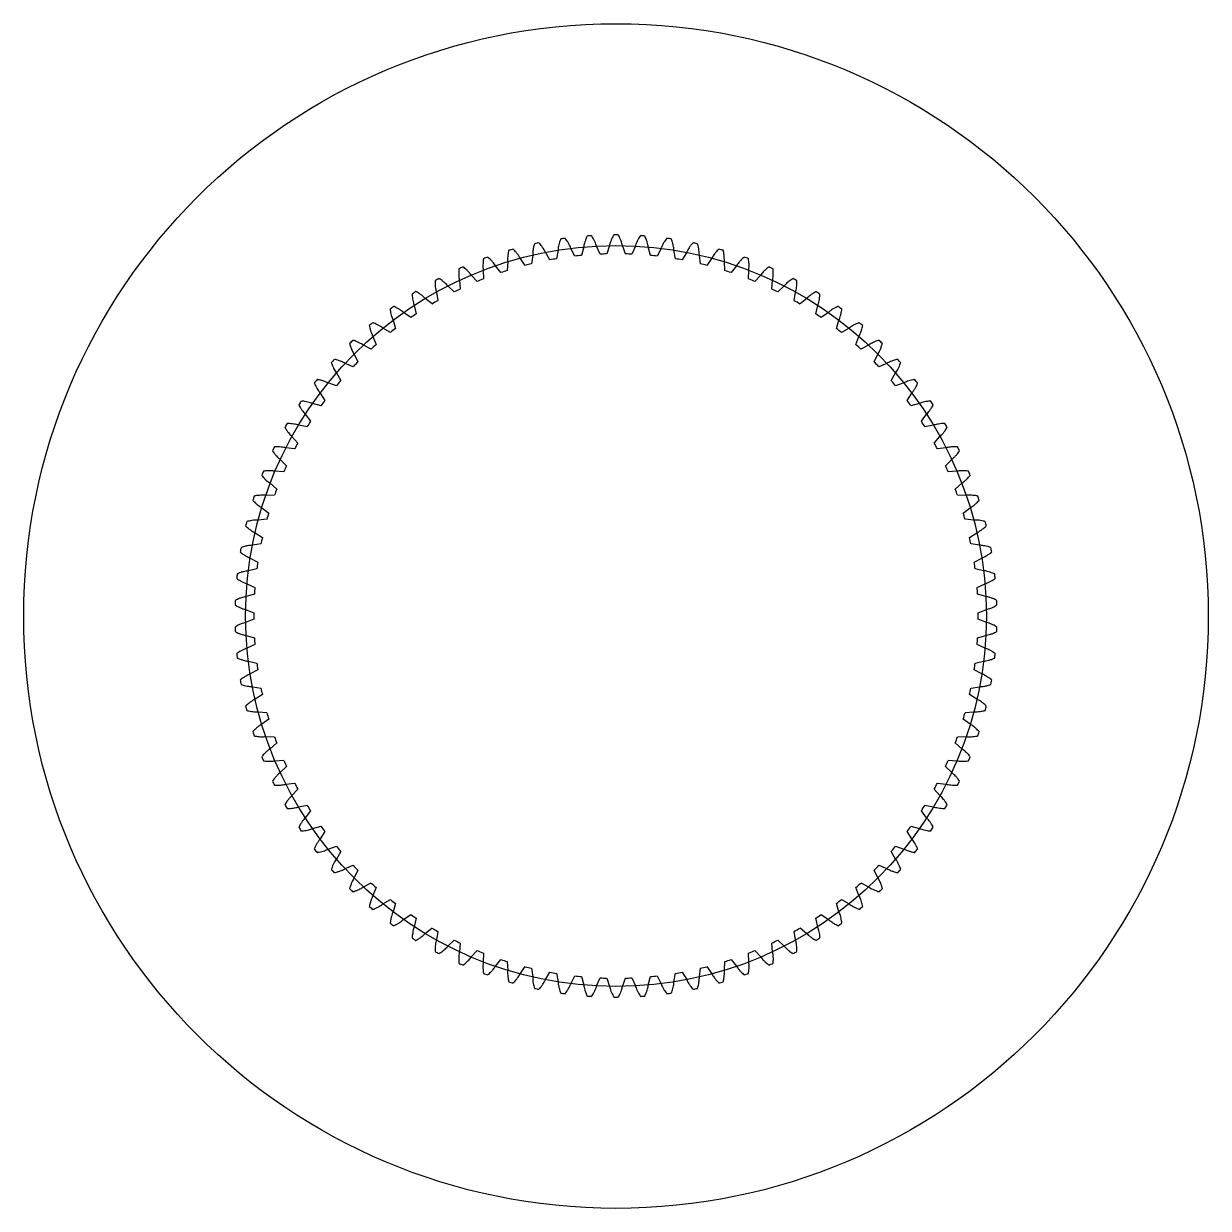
# Model space of a CAD drawing. Header units: inches. Extents: x 0.9 to 97.5, y -1.2 to 16.7.
# Drawn here: x 70.75 to 82.74, y 2.92 to 14.91 of the extents above; entities that cross this region are included whole.
import ezdxf

# ---------------------------------------------------------------- set-up
doc = ezdxf.new("R2010")
doc.units = ezdxf.units.IN
doc.header["$MEASUREMENT"] = 0

msp = doc.modelspace()

# ---------------------------------------------------------------- linework, layer by layer
at = {"color": 7, "linetype": 'Continuous'}
for p, q in [((76.071, 12.516), (76.026, 12.593)), ((76.155, 12.615), (76.138, 12.528)), ((76.325, 12.554), (76.284, 12.633)), ((76.414, 12.647), (76.391, 12.561)), ((76.58, 12.575), (76.545, 12.656)), ((76.676, 12.661), (76.647, 12.577)), ((76.836, 12.577), (76.807, 12.661)), ((76.937, 12.656), (76.903, 12.575)), ((77.091, 12.561), (77.068, 12.647)), ((77.198, 12.633), (77.158, 12.554)), ((77.345, 12.528), (77.328, 12.615)), ((77.457, 12.593), (77.411, 12.516)), ((75.645, 12.498), (75.64, 12.409)), ((75.822, 12.461), (75.771, 12.534)), ((75.898, 12.565), (75.887, 12.477)), ((77.596, 12.477), (77.585, 12.565)), ((77.712, 12.534), (77.661, 12.461)), ((77.842, 12.409), (77.838, 12.498)), ((75.337, 12.298), (75.276, 12.363)), ((75.397, 12.412), (75.399, 12.324)), ((75.576, 12.388), (75.52, 12.457)), ((77.962, 12.457), (77.906, 12.388)), ((78.084, 12.324), (78.085, 12.412)), ((78.206, 12.363), (78.146, 12.298)), ((75.104, 12.192), (75.039, 12.253)), ((75.156, 12.31), (75.164, 12.222)), ((78.318, 12.222), (78.326, 12.31)), ((78.444, 12.253), (78.379, 12.192)), ((74.879, 12.07), (74.81, 12.126)), ((74.923, 12.191), (74.937, 12.104)), ((78.545, 12.104), (78.559, 12.191)), ((78.673, 12.126), (78.604, 12.07)), ((74.699, 12.056), (74.719, 11.97)), ((78.764, 11.97), (78.784, 12.056)), ((74.484, 11.906), (74.51, 11.821)), ((74.663, 11.932), (74.59, 11.983)), ((78.892, 11.983), (78.819, 11.932)), ((78.972, 11.821), (78.998, 11.906)), ((74.457, 11.78), (74.381, 11.826)), ((79.101, 11.826), (79.025, 11.78)), ((74.263, 11.614), (74.184, 11.654)), ((74.281, 11.742), (74.313, 11.659)), ((79.17, 11.659), (79.201, 11.742)), ((79.299, 11.654), (79.22, 11.614)), ((74.09, 11.563), (74.127, 11.483)), ((79.355, 11.483), (79.393, 11.563)), ((74.08, 11.434), (73.999, 11.469)), ((79.484, 11.469), (79.402, 11.434)), ((73.911, 11.372), (73.954, 11.294)), ((79.528, 11.294), (79.571, 11.372)), ((73.746, 11.168), (73.795, 11.094)), ((73.911, 11.242), (73.827, 11.271)), ((79.656, 11.271), (79.572, 11.242)), ((79.688, 11.094), (79.736, 11.168)), ((73.755, 11.039), (73.669, 11.062)), ((79.813, 11.062), (79.727, 11.039)), ((73.596, 10.954), (73.65, 10.883)), ((79.833, 10.883), (79.886, 10.954)), ((73.614, 10.826), (73.527, 10.843)), ((79.956, 10.843), (79.868, 10.826)), ((73.461, 10.729), (73.52, 10.662)), ((79.963, 10.662), (80.021, 10.729)), ((73.488, 10.603), (73.4, 10.614)), ((80.083, 10.614), (79.994, 10.603)), ((73.343, 10.496), (73.405, 10.433)), ((80.077, 10.433), (80.14, 10.496)), ((73.378, 10.372), (73.289, 10.377)), ((80.193, 10.377), (80.104, 10.372)), ((73.24, 10.255), (73.307, 10.197)), ((80.175, 10.197), (80.242, 10.255)), ((73.284, 10.134), (73.196, 10.132)), ((80.287, 10.132), (80.198, 10.134)), ((73.155, 10.008), (73.226, 9.954)), ((80.256, 9.954), (80.327, 10.008)), ((73.207, 9.89), (73.119, 9.882)), ((80.363, 9.882), (80.275, 9.89)), ((73.087, 9.755), (73.162, 9.707)), ((80.321, 9.707), (80.395, 9.755)), ((73.148, 9.641), (73.06, 9.627)), ((80.422, 9.627), (80.335, 9.641)), ((73.037, 9.498), (73.115, 9.455)), ((80.367, 9.455), (80.445, 9.498)), ((73.106, 9.388), (73.019, 9.368)), ((80.463, 9.368), (80.377, 9.388)), ((73.005, 9.238), (73.086, 9.201)), ((80.396, 9.201), (80.477, 9.238)), ((73.081, 9.134), (72.996, 9.108)), ((80.486, 9.108), (80.401, 9.134)), ((72.992, 8.977), (73.075, 8.945)), ((73.075, 8.878), (72.992, 8.846)), ((80.408, 8.945), (80.491, 8.977)), ((80.491, 8.846), (80.408, 8.878)), ((72.996, 8.715), (73.081, 8.689)), ((80.401, 8.689), (80.486, 8.715)), ((73.086, 8.622), (73.005, 8.585)), ((80.477, 8.585), (80.396, 8.622)), ((73.019, 8.454), (73.106, 8.434)), ((80.377, 8.434), (80.463, 8.454)), ((73.115, 8.368), (73.037, 8.325)), ((80.445, 8.325), (80.367, 8.368)), ((73.06, 8.196), (73.148, 8.182)), ((80.335, 8.182), (80.422, 8.196)), ((73.162, 8.116), (73.087, 8.068)), ((80.395, 8.068), (80.321, 8.116)), ((73.119, 7.941), (73.207, 7.933)), ((80.275, 7.933), (80.363, 7.941)), ((73.226, 7.868), (73.155, 7.815)), ((80.327, 7.815), (80.256, 7.868)), ((73.196, 7.691), (73.284, 7.689)), ((80.198, 7.689), (80.287, 7.691)), ((73.307, 7.626), (73.24, 7.568)), ((80.242, 7.568), (80.175, 7.626)), ((73.289, 7.446), (73.378, 7.451)), ((80.104, 7.451), (80.193, 7.446)), ((73.405, 7.389), (73.343, 7.327)), ((80.14, 7.327), (80.077, 7.389)), ((73.4, 7.209), (73.488, 7.22)), ((79.994, 7.22), (80.083, 7.209)), ((73.52, 7.16), (73.461, 7.093)), ((80.021, 7.093), (79.963, 7.16)), ((73.527, 6.98), (73.614, 6.997)), ((79.868, 6.997), (79.956, 6.98)), ((73.65, 6.94), (73.596, 6.869)), ((79.886, 6.869), (79.833, 6.94)), ((73.669, 6.76), (73.755, 6.783)), ((73.795, 6.729), (73.746, 6.655)), ((79.736, 6.655), (79.688, 6.729)), ((79.727, 6.783), (79.813, 6.76)), ((73.827, 6.551), (73.911, 6.58)), ((73.954, 6.529), (73.911, 6.451)), ((79.571, 6.451), (79.528, 6.529)), ((79.572, 6.58), (79.656, 6.551)), ((73.999, 6.354), (74.08, 6.389)), ((79.402, 6.389), (79.484, 6.354)), ((74.127, 6.34), (74.09, 6.26)), ((79.393, 6.26), (79.355, 6.34)), ((74.184, 6.169), (74.263, 6.209)), ((74.313, 6.164), (74.281, 6.081)), ((79.201, 6.081), (79.17, 6.164)), ((79.22, 6.209), (79.299, 6.169)), ((74.381, 5.997), (74.457, 6.043)), ((74.51, 6.001), (74.484, 5.917)), ((78.998, 5.917), (78.972, 6.001)), ((79.025, 6.043), (79.101, 5.997)), ((74.59, 5.84), (74.663, 5.891)), ((78.819, 5.891), (78.892, 5.84)), ((74.719, 5.853), (74.699, 5.766)), ((78.784, 5.766), (78.764, 5.853)), ((74.81, 5.697), (74.879, 5.753)), ((74.937, 5.719), (74.923, 5.632)), ((78.559, 5.632), (78.545, 5.719)), ((78.604, 5.753), (78.673, 5.697)), ((75.039, 5.57), (75.104, 5.631)), ((75.164, 5.601), (75.156, 5.513)), ((75.276, 5.46), (75.337, 5.524)), ((78.146, 5.524), (78.206, 5.46)), ((78.326, 5.513), (78.318, 5.601)), ((78.379, 5.631), (78.444, 5.57)), ((75.399, 5.499), (75.397, 5.41)), ((75.52, 5.366), (75.576, 5.435)), ((75.64, 5.414), (75.645, 5.325)), ((77.838, 5.325), (77.842, 5.414)), ((77.906, 5.435), (77.962, 5.366)), ((78.085, 5.41), (78.084, 5.499)), ((75.771, 5.289), (75.822, 5.362)), ((75.887, 5.346), (75.898, 5.258)), ((76.026, 5.23), (76.071, 5.306)), ((76.138, 5.295), (76.155, 5.208)), ((77.328, 5.208), (77.345, 5.295)), ((77.411, 5.306), (77.457, 5.23)), ((77.585, 5.258), (77.596, 5.346)), ((77.661, 5.362), (77.712, 5.289)), ((76.284, 5.189), (76.325, 5.268)), ((76.391, 5.261), (76.414, 5.176)), ((76.545, 5.167), (76.58, 5.248)), ((76.647, 5.246), (76.676, 5.162)), ((76.807, 5.162), (76.836, 5.246)), ((76.903, 5.248), (76.937, 5.167)), ((77.068, 5.176), (77.091, 5.261)), ((77.158, 5.268), (77.198, 5.189))]:
    msp.add_line(p, q, dxfattribs=at)
msp.add_circle((76.741, 8.911), 5.996, dxfattribs=at)
msp.add_circle((76.741, 8.911), 3.75)
for radius, start, end in [(3.858, 97.6602, 98.3398), (3.858, 93.6602, 94.3398), (3.858, 89.6602, 90.3398), (3.858, 85.6602, 86.3398), (3.858, 81.6602, 82.3398), (3.858, 105.6602, 106.3398), (3.858, 101.6602, 102.3398), (3.858, 77.6602, 78.3398), (3.858, 73.6602, 74.3398), (3.858, 109.6602, 110.3398), (3.667, 103.4746, 104.5254), (3.667, 99.4746, 100.5254), (3.667, 95.4746, 96.5254), (3.667, 91.4746, 92.5254), (3.667, 87.4746, 88.5254), (3.667, 83.4746, 84.5254), (3.667, 79.4746, 80.5254), (3.667, 75.4746, 76.5254), (3.858, 69.6602, 70.3398), (3.858, 113.6602, 114.3398), (3.667, 107.4746, 108.5254), (3.667, 71.4746, 72.5254), (3.858, 65.6602, 66.3398), (3.858, 117.6602, 118.3398), (3.667, 111.4746, 112.5254), (3.667, 67.4746, 68.5254), (3.858, 61.6602, 62.3398), (3.858, 121.6602, 122.3398), (3.667, 115.4746, 116.5254), (3.667, 63.4746, 64.5254), (3.858, 57.6602, 58.3398), (3.858, 125.6602, 126.3398), (3.667, 119.4746, 120.5254), (3.667, 59.4746, 60.5254), (3.858, 53.6602, 54.3398), (3.858, 129.6602, 130.3398), (3.667, 123.4746, 124.5254), (3.667, 55.4746, 56.5254), (3.858, 49.6602, 50.3398), (3.667, 127.4746, 128.5254), (3.667, 51.4746, 52.5254), (3.858, 133.6602, 134.3398), (3.667, 131.4746, 132.5254), (3.667, 47.4746, 48.5254), (3.858, 45.6602, 46.3398), (3.858, 137.6602, 138.3398), (3.667, 135.4746, 136.5254), (3.667, 43.4746, 44.5254), (3.858, 41.6602, 42.3398), (3.858, 141.6602, 142.3398), (3.667, 139.4746, 140.5254), (3.667, 39.4746, 40.5254), (3.858, 37.6602, 38.3398), (3.858, 145.6602, 146.3398), (3.667, 143.4746, 144.5254), (3.667, 35.4746, 36.5254), (3.858, 33.6602, 34.3398), (3.858, 149.6602, 150.3398), (3.667, 147.4746, 148.5254), (3.667, 31.4746, 32.5254), (3.858, 29.6602, 30.3398), (3.858, 153.6602, 154.3398), (3.667, 151.4746, 152.5254), (3.667, 27.4746, 28.5254), (3.858, 25.6602, 26.3398), (3.667, 155.4746, 156.5254), (3.667, 23.4746, 24.5254), (3.858, 157.6602, 158.3398), (3.858, 21.6602, 22.3398), (3.667, 159.4746, 160.5254), (3.667, 19.4746, 20.5254), (3.858, 161.6602, 162.3398), (3.858, 17.6602, 18.3398), (3.667, 163.4746, 164.5254), (3.667, 15.4746, 16.5254), (3.858, 165.6602, 166.3398), (3.858, 13.6602, 14.3398), (3.858, 169.6602, 170.3398), (3.667, 167.4746, 168.5254), (3.667, 11.4746, 12.5254), (3.858, 9.6602, 10.3398), (3.667, 171.4746, 172.5254), (3.667, 7.4746, 8.5254), (3.858, 173.6602, 174.3398), (3.858, 5.6602, 6.3398), (3.667, 175.4746, 176.5254), (3.667, 3.4746, 4.5254), (3.858, 177.6602, 178.3398), (3.858, 1.6602, 2.3398), (3.667, 179.4746, 180.5254), (3.667, 359.4746, 0.5254), (3.858, 181.6602, 182.3398), (3.858, 357.6602, 358.3398), (3.667, 183.4746, 184.5254), (3.667, 355.4746, 356.5254), (3.858, 185.6602, 186.3398), (3.858, 353.6602, 354.3398), (3.667, 187.4746, 188.5254), (3.667, 351.4746, 352.5254), (3.858, 189.6602, 190.3398), (3.667, 191.4746, 192.5254), (3.667, 347.4746, 348.5254), (3.858, 349.6602, 350.3398), (3.858, 193.6602, 194.3398), (3.667, 195.4746, 196.5254), (3.667, 343.4746, 344.5254), (3.858, 345.6602, 346.3398), (3.858, 197.6602, 198.3398), (3.667, 199.4746, 200.5254), (3.667, 339.4746, 340.5254), (3.858, 341.6602, 342.3398), (3.858, 201.6602, 202.3398), (3.667, 203.4746, 204.5254), (3.667, 335.4746, 336.5254), (3.858, 337.6602, 338.3398), (3.858, 205.6602, 206.3398), (3.667, 207.4746, 208.5254), (3.667, 331.4746, 332.5254), (3.858, 333.6602, 334.3398), (3.858, 209.6602, 210.3398), (3.667, 211.4746, 212.5254), (3.667, 327.4746, 328.5254), (3.858, 329.6602, 330.3398), (3.858, 213.6602, 214.3398), (3.667, 215.4746, 216.5254), (3.667, 323.4746, 324.5254), (3.858, 325.6602, 326.3398), (3.858, 217.6602, 218.3398), (3.667, 219.4746, 220.5254), (3.667, 319.4746, 320.5254), (3.858, 321.6602, 322.3398), (3.667, 223.4746, 224.5254), (3.667, 315.4746, 316.5254), (3.858, 221.6602, 222.3398), (3.858, 317.6602, 318.3398), (3.858, 225.6602, 226.3398), (3.667, 227.4746, 228.5254), (3.667, 311.4746, 312.5254), (3.858, 313.6602, 314.3398), (3.667, 231.4746, 232.5254), (3.667, 307.4746, 308.5254), (3.858, 229.6602, 230.3398), (3.667, 235.4746, 236.5254), (3.667, 303.4746, 304.5254), (3.858, 309.6602, 310.3398), (3.858, 233.6602, 234.3398), (3.858, 305.6602, 306.3398), (3.858, 237.6602, 238.3398), (3.667, 239.4746, 240.5254), (3.667, 299.4746, 300.5254), (3.858, 301.6602, 302.3398), (3.667, 243.4746, 244.5254), (3.667, 247.4746, 248.5254), (3.667, 291.4746, 292.5254), (3.667, 295.4746, 296.5254), (3.858, 241.6602, 242.3398), (3.667, 251.4746, 252.5254), (3.667, 287.4746, 288.5254), (3.858, 297.6602, 298.3398), (3.858, 245.6602, 246.3398), (3.858, 249.6602, 250.3398), (3.667, 255.4746, 256.5254), (3.667, 259.4746, 260.5254), (3.667, 279.4746, 280.5254), (3.667, 283.4746, 284.5254), (3.858, 289.6602, 290.3398), (3.858, 293.6602, 294.3398), (3.858, 253.6602, 254.3398), (3.667, 263.4746, 264.5254), (3.667, 267.4746, 268.5254), (3.667, 271.4746, 272.5254), (3.667, 275.4746, 276.5254), (3.858, 285.6602, 286.3398), (3.858, 257.6602, 258.3398), (3.858, 261.6602, 262.3398), (3.858, 265.6602, 266.3398), (3.858, 269.6602, 270.3398), (3.858, 273.6602, 274.3398), (3.858, 277.6602, 278.3398), (3.858, 281.6602, 282.3398)]:
    msp.add_arc((76.741, 8.911), radius, start, end, dxfattribs=at)
for points, start_tangent, end_tangent in [([(76.182, 12.729), (76.178, 12.718), (76.17, 12.697), (76.162, 12.668), (76.157, 12.644), (76.155, 12.623), (76.155, 12.615)], (-0.010032, -0.024965), (-0.001495, -0.035371)), ([(76.284, 12.633), (76.276, 12.654), (76.264, 12.678), (76.248, 12.705), (76.234, 12.725), (76.227, 12.735)], (-0.011586, 0.032224), (-0.01642, 0.021678)), ([(76.449, 12.758), (76.444, 12.748), (76.436, 12.727), (76.426, 12.699), (76.419, 12.675), (76.415, 12.655), (76.414, 12.647)], (-0.011749, -0.024205), (-0.003959, -0.03518)), ([(76.545, 12.656), (76.538, 12.677), (76.528, 12.702), (76.514, 12.73), (76.501, 12.751), (76.495, 12.762)], (-0.00931, 0.032954), (-0.014868, 0.022771)), ([(76.718, 12.769), (76.713, 12.759), (76.702, 12.739), (76.691, 12.712), (76.683, 12.688), (76.677, 12.669), (76.676, 12.661)], (-0.013409, -0.023326), (-0.006403, -0.034818)), ([(76.807, 12.661), (76.801, 12.682), (76.793, 12.707), (76.781, 12.737), (76.77, 12.759), (76.764, 12.769)], (-0.006989, 0.033523), (-0.013243, 0.023752)), ([(76.988, 12.762), (76.981, 12.752), (76.97, 12.733), (76.956, 12.706), (76.946, 12.683), (76.94, 12.664), (76.937, 12.656)], (-0.015003, -0.022334), (-0.008816, -0.034287)), ([(77.068, 12.647), (77.064, 12.668), (77.058, 12.695), (77.047, 12.725), (77.038, 12.747), (77.033, 12.758)], (-0.004633, 0.033929), (-0.011554, 0.024618)), ([(77.255, 12.735), (77.249, 12.726), (77.236, 12.707), (77.22, 12.682), (77.209, 12.66), (77.201, 12.641), (77.198, 12.633)], (-0.016524, -0.021233), (-0.011187, -0.033588)), ([(77.328, 12.615), (77.326, 12.637), (77.321, 12.663), (77.313, 12.694), (77.305, 12.717), (77.301, 12.729)], (-0.002255, 0.03417), (-0.009808, 0.025364)), ([(75.656, 12.614), (75.653, 12.603), (75.649, 12.58), (75.645, 12.551), (75.644, 12.526), (75.644, 12.505), (75.645, 12.498)], (-0.00646, -0.026118), (0.003442, -0.035234)), ([(75.771, 12.534), (75.76, 12.552), (75.745, 12.575), (75.725, 12.599), (75.708, 12.618), (75.7, 12.626)], (-0.015958, 0.030298), (-0.019277, 0.019182)), ([(75.917, 12.68), (75.913, 12.669), (75.907, 12.647), (75.902, 12.619), (75.899, 12.594), (75.898, 12.573), (75.898, 12.565)], (-0.008266, -0.025604), (0.000976, -0.035389)), ([(76.026, 12.593), (76.016, 12.612), (76.003, 12.635), (75.985, 12.661), (75.969, 12.681), (75.962, 12.69)], (-0.013806, 0.031338), (-0.017892, 0.02048)), ([(77.521, 12.69), (77.514, 12.681), (77.499, 12.664), (77.482, 12.64), (77.469, 12.618), (77.46, 12.6), (77.457, 12.593)], (-0.017965, -0.020029), (-0.013502, -0.032726)), ([(77.585, 12.565), (77.584, 12.587), (77.581, 12.614), (77.575, 12.645), (77.569, 12.669), (77.566, 12.68)], (0.000134, 0.034244), (-0.008015, 0.025987)), ([(77.783, 12.626), (77.775, 12.618), (77.759, 12.602), (77.74, 12.579), (77.726, 12.558), (77.715, 12.541), (77.712, 12.534)], (-0.019319, -0.018727), (-0.015752, -0.031705)), ([(77.838, 12.498), (77.838, 12.519), (77.837, 12.546), (77.834, 12.578), (77.829, 12.602), (77.827, 12.614)], (0.002522, 0.034151), (-0.006183, 0.026483)), ([(75.4, 12.529), (75.398, 12.518), (75.396, 12.495), (75.394, 12.466), (75.394, 12.441), (75.396, 12.42), (75.397, 12.412)], (-0.004622, -0.026505), (0.005892, -0.034908)), ([(75.52, 12.457), (75.508, 12.475), (75.492, 12.496), (75.47, 12.52), (75.452, 12.536), (75.443, 12.545)], (-0.018033, 0.029111), (-0.020568, 0.017791)), ([(78.039, 12.545), (78.031, 12.537), (78.014, 12.522), (77.994, 12.5), (77.978, 12.481), (77.966, 12.464), (77.962, 12.457)], (-0.020578, -0.017333), (-0.017925, -0.030529)), ([(78.085, 12.412), (78.087, 12.434), (78.088, 12.461), (78.087, 12.492), (78.084, 12.517), (78.082, 12.529)], (0.004898, 0.033892), (-0.00432, 0.026849)), ([(75.151, 12.426), (75.15, 12.415), (75.149, 12.392), (75.149, 12.363), (75.151, 12.338), (75.155, 12.318), (75.156, 12.31)], (-0.002762, -0.026763), (0.008312, -0.034412)), ([(75.276, 12.363), (75.263, 12.38), (75.245, 12.4), (75.221, 12.422), (75.203, 12.438), (75.193, 12.445)], (-0.020019, 0.027782), (-0.021759, 0.016313)), ([(78.289, 12.445), (78.28, 12.438), (78.263, 12.424), (78.241, 12.404), (78.224, 12.386), (78.211, 12.37), (78.206, 12.363)], (-0.021737, -0.015856), (-0.020011, -0.029204)), ([(78.326, 12.31), (78.33, 12.331), (78.332, 12.358), (78.333, 12.39), (78.332, 12.414), (78.331, 12.426)], (0.007251, 0.033467), (-0.002437, 0.027085)), ([(74.91, 12.307), (74.91, 12.296), (74.91, 12.273), (74.912, 12.243), (74.916, 12.219), (74.921, 12.199), (74.923, 12.191)], (-0.000888, -0.026891), (0.010693, -0.033749)), ([(75.039, 12.253), (75.024, 12.269), (75.005, 12.287), (74.98, 12.307), (74.96, 12.322), (74.95, 12.329)], (-0.021909, 0.026318), (-0.022844, 0.014755)), ([(78.532, 12.329), (78.523, 12.322), (78.504, 12.309), (78.481, 12.291), (78.463, 12.274), (78.449, 12.259), (78.444, 12.253)], (-0.02279, -0.014301), (-0.022, -0.027737)), ([(78.559, 12.191), (78.565, 12.212), (78.569, 12.239), (78.572, 12.27), (78.573, 12.295), (78.573, 12.307)], (0.009568, 0.03288), (-0.000542, 0.027189)), ([(74.677, 12.171), (74.678, 12.16), (74.68, 12.137), (74.684, 12.108), (74.69, 12.083), (74.696, 12.064), (74.699, 12.056)], (0.00099, -0.026887), (0.013021, -0.032921)), ([(74.81, 12.126), (74.794, 12.141), (74.774, 12.158), (74.748, 12.176), (74.727, 12.189), (74.716, 12.195)], (-0.023691, 0.024726), (-0.023817, 0.013125)), ([(78.766, 12.195), (78.756, 12.19), (78.737, 12.178), (78.712, 12.161), (78.693, 12.146), (78.678, 12.132), (78.673, 12.126)], (-0.023732, -0.012676), (-0.023881, -0.026134)), ([(78.784, 12.056), (78.79, 12.077), (78.797, 12.103), (78.802, 12.134), (78.804, 12.159), (78.805, 12.171)], (0.011838, 0.032133), (0.001356, 0.027161)), ([(74.455, 12.019), (74.456, 12.008), (74.46, 11.985), (74.466, 11.957), (74.474, 11.933), (74.481, 11.914), (74.484, 11.906)], (0.002863, -0.026753), (0.015285, -0.031932)), ([(74.59, 11.983), (74.574, 11.997), (74.552, 12.013), (74.525, 12.029), (74.503, 12.041), (74.492, 12.046)], (-0.025358, 0.023013), (-0.024675, 0.011432)), ([(78.99, 12.046), (78.98, 12.041), (78.96, 12.031), (78.934, 12.016), (78.914, 12.002), (78.898, 11.989), (78.892, 11.983)], (-0.024559, -0.01099), (-0.025646, -0.024405)), ([(78.998, 11.906), (79.006, 11.926), (79.014, 11.952), (79.022, 11.983), (79.026, 12.007), (79.027, 12.019)], (0.014051, 0.031229), (0.003248, 0.027)), ([(74.381, 11.826), (74.364, 11.838), (74.341, 11.853), (74.313, 11.867), (74.29, 11.877), (74.279, 11.881)], (-0.026902, 0.021188), (-0.025412, 0.009683)), ([(79.204, 11.881), (79.193, 11.877), (79.172, 11.869), (79.146, 11.855), (79.124, 11.842), (79.107, 11.831), (79.101, 11.826)], (-0.025265, -0.00925), (-0.027286, -0.022557)), ([(74.244, 11.852), (74.246, 11.841), (74.251, 11.819), (74.26, 11.79), (74.268, 11.767), (74.277, 11.749), (74.281, 11.742)], (0.004722, -0.026488), (0.017476, -0.030788)), ([(79.201, 11.742), (79.211, 11.761), (79.221, 11.786), (79.23, 11.816), (79.236, 11.84), (79.239, 11.852)], (0.016195, 0.030172), (0.005123, 0.026708)), ([(74.045, 11.671), (74.048, 11.66), (74.054, 11.638), (74.065, 11.61), (74.075, 11.588), (74.085, 11.57), (74.09, 11.563)], (0.006558, -0.026094), (0.019581, -0.029494)), ([(74.184, 11.654), (74.165, 11.665), (74.142, 11.678), (74.112, 11.691), (74.089, 11.699), (74.078, 11.702)], (-0.028314, 0.01926), (-0.026026, 0.007887)), ([(79.405, 11.702), (79.394, 11.699), (79.372, 11.692), (79.345, 11.68), (79.323, 11.669), (79.305, 11.659), (79.299, 11.654)], (-0.025849, -0.007465), (-0.028793, -0.020598)), ([(79.393, 11.563), (79.404, 11.582), (79.415, 11.606), (79.427, 11.636), (79.434, 11.659), (79.438, 11.671)], (0.01826, 0.028969), (0.006974, 0.026285)), ([(73.859, 11.476), (73.863, 11.465), (73.871, 11.444), (73.883, 11.417), (73.895, 11.395), (73.906, 11.378), (73.911, 11.372)], (0.008363, -0.025573), (0.021591, -0.028056)), ([(73.999, 11.469), (73.98, 11.479), (73.955, 11.49), (73.925, 11.5), (73.901, 11.507), (73.89, 11.51)], (-0.029589, 0.017238), (-0.026513, 0.006052)), ([(79.593, 11.51), (79.582, 11.507), (79.56, 11.501), (79.532, 11.492), (79.509, 11.482), (79.491, 11.473), (79.484, 11.469)], (-0.026307, -0.005644), (-0.03016, -0.01854)), ([(79.571, 11.372), (79.584, 11.39), (79.597, 11.413), (79.61, 11.442), (79.619, 11.464), (79.624, 11.476)], (0.020236, 0.027625), (0.00879, 0.025735)), ([(73.827, 11.271), (73.807, 11.28), (73.782, 11.289), (73.751, 11.298), (73.727, 11.303), (73.715, 11.305)], (-0.030719, 0.015132), (-0.02687, 0.004188)), ([(79.767, 11.305), (79.756, 11.303), (79.734, 11.299), (79.705, 11.291), (79.681, 11.283), (79.663, 11.275), (79.656, 11.271)], (-0.026636, -0.003795), (-0.031379, -0.016391)), ([(73.687, 11.269), (73.691, 11.258), (73.701, 11.237), (73.715, 11.212), (73.729, 11.191), (73.741, 11.174), (73.746, 11.168)], (0.010126, -0.024927), (0.023495, -0.026482)), ([(79.736, 11.168), (79.749, 11.185), (79.764, 11.208), (79.78, 11.235), (79.791, 11.257), (79.795, 11.269)], (0.022114, 0.026146), (0.010564, 0.025059)), ([(73.53, 11.05), (73.535, 11.04), (73.546, 11.02), (73.562, 10.995), (73.577, 10.975), (73.591, 10.959), (73.596, 10.954)], (0.01184, -0.02416), (0.025285, -0.024779)), ([(73.669, 11.062), (73.649, 11.07), (73.623, 11.077), (73.592, 11.083), (73.568, 11.087), (73.556, 11.088)], (-0.0317, 0.012952), (-0.027097, 0.002303)), ([(79.927, 11.088), (79.916, 11.087), (79.893, 11.084), (79.864, 11.079), (79.84, 11.072), (79.82, 11.065), (79.813, 11.062)], (-0.026836, -0.001928), (-0.032446, -0.014162)), ([(79.886, 10.954), (79.901, 10.97), (79.917, 10.991), (79.935, 11.018), (79.947, 11.039), (79.952, 11.05)], (0.023884, 0.02454), (0.012286, 0.024261)), ([(73.389, 10.821), (73.395, 10.811), (73.407, 10.792), (73.425, 10.768), (73.441, 10.749), (73.455, 10.735), (73.461, 10.729)], (0.013497, -0.023275), (0.026952, -0.022954)), ([(73.527, 10.843), (73.506, 10.849), (73.48, 10.854), (73.448, 10.858), (73.424, 10.86), (73.412, 10.86)], (-0.032526, 0.010709), (-0.027192, 0.000407)), ([(80.071, 10.86), (80.06, 10.86), (80.037, 10.859), (80.007, 10.855), (79.983, 10.851), (79.963, 10.845), (79.956, 10.843)], (-0.026905, -0.000051), (-0.033355, -0.011864)), ([(80.021, 10.729), (80.037, 10.745), (80.055, 10.765), (80.074, 10.79), (80.087, 10.81), (80.094, 10.821)], (0.025538, 0.022814), (0.013949, 0.023345)), ([(73.264, 10.582), (73.27, 10.573), (73.284, 10.555), (73.303, 10.532), (73.321, 10.514), (73.336, 10.501), (73.343, 10.496)], (0.015087, -0.022277), (0.028488, -0.021018)), ([(73.4, 10.614), (73.379, 10.618), (73.352, 10.622), (73.32, 10.624), (73.296, 10.624), (73.284, 10.623)], (-0.033194, 0.008414), (-0.027154, -0.00149)), ([(80.199, 10.623), (80.187, 10.624), (80.165, 10.624), (80.135, 10.623), (80.11, 10.62), (80.09, 10.616), (80.083, 10.614)], (-0.026843, 0.001826), (-0.034101, -0.009508)), ([(80.14, 10.496), (80.156, 10.51), (80.176, 10.529), (80.197, 10.553), (80.212, 10.572), (80.219, 10.582)], (0.027067, 0.020977), (0.015543, 0.022315)), ([(73.156, 10.335), (73.163, 10.327), (73.178, 10.309), (73.198, 10.288), (73.217, 10.272), (73.234, 10.26), (73.24, 10.255)], (0.016605, -0.02117), (0.029884, -0.01898)), ([(73.289, 10.377), (73.268, 10.38), (73.241, 10.381), (73.209, 10.381), (73.185, 10.379), (73.173, 10.378)], (-0.0337, 0.006078), (-0.026984, -0.003381)), ([(80.31, 10.378), (80.298, 10.379), (80.276, 10.381), (80.246, 10.382), (80.221, 10.381), (80.201, 10.378), (80.193, 10.377)], (-0.026651, 0.003694), (-0.034682, -0.007106)), ([(80.242, 10.255), (80.26, 10.268), (80.28, 10.285), (80.303, 10.308), (80.319, 10.326), (80.327, 10.335)], (0.028464, 0.019038), (0.017062, 0.021176)), ([(73.065, 10.082), (73.073, 10.074), (73.089, 10.057), (73.111, 10.038), (73.131, 10.023), (73.148, 10.012), (73.155, 10.008)], (0.018041, -0.01996), (0.031136, -0.016849)), ([(73.196, 10.132), (73.174, 10.134), (73.147, 10.134), (73.115, 10.131), (73.091, 10.128), (73.079, 10.125)], (-0.034042, 0.003713), (-0.026682, -0.005255)), ([(80.403, 10.125), (80.392, 10.128), (80.37, 10.131), (80.34, 10.134), (80.315, 10.134), (80.295, 10.133), (80.287, 10.132)], (-0.026328, 0.005544), (-0.035093, -0.00467)), ([(80.327, 10.008), (80.346, 10.019), (80.367, 10.035), (80.392, 10.056), (80.409, 10.073), (80.417, 10.082)], (0.029723, 0.017006), (0.018498, 0.019935)), ([(73.119, 9.882), (73.097, 9.882), (73.071, 9.88), (73.039, 9.875), (73.015, 9.87), (73.003, 9.867)], (-0.034218, 0.001329), (-0.026251, -0.007103)), ([(80.479, 9.867), (80.468, 9.87), (80.446, 9.875), (80.417, 9.88), (80.392, 9.882), (80.371, 9.882), (80.363, 9.882)], (-0.025877, 0.007367), (-0.035333, -0.00221)), ([(72.992, 9.823), (73.001, 9.815), (73.018, 9.8), (73.041, 9.782), (73.062, 9.768), (73.08, 9.758), (73.087, 9.755)], (0.019389, -0.018653), (0.032235, -0.014636)), ([(80.395, 9.755), (80.414, 9.765), (80.437, 9.78), (80.462, 9.798), (80.481, 9.814), (80.49, 9.823)], (0.030837, 0.014891), (0.019843, 0.018596)), ([(73.06, 9.627), (73.038, 9.625), (73.012, 9.622), (72.981, 9.615), (72.957, 9.608), (72.946, 9.604)], (-0.034227, -0.001061), (-0.025691, -0.008917)), ([(80.537, 9.604), (80.526, 9.608), (80.504, 9.614), (80.475, 9.621), (80.451, 9.625), (80.43, 9.627), (80.422, 9.627)], (-0.0253, 0.009154), (-0.035401, 0.00026)), ([(72.938, 9.559), (72.947, 9.552), (72.965, 9.538), (72.99, 9.522), (73.011, 9.51), (73.03, 9.501), (73.037, 9.498)], (0.020643, -0.017255), (0.033177, -0.012352)), ([(80.445, 9.498), (80.465, 9.507), (80.489, 9.52), (80.515, 9.537), (80.535, 9.551), (80.545, 9.559)], (0.0318, 0.012704), (0.021092, 0.017166)), ([(73.019, 9.368), (72.998, 9.365), (72.971, 9.36), (72.941, 9.351), (72.918, 9.342), (72.907, 9.337)], (-0.03407, -0.003446), (-0.025007, -0.010688)), ([(80.576, 9.337), (80.565, 9.342), (80.544, 9.35), (80.516, 9.359), (80.491, 9.365), (80.471, 9.368), (80.463, 9.368)], (-0.0246, 0.010897), (-0.035297, 0.002728)), ([(72.902, 9.292), (72.911, 9.285), (72.93, 9.273), (72.956, 9.258), (72.979, 9.248), (72.998, 9.241), (73.005, 9.238)], (0.021797, -0.015773), (0.033958, -0.010007)), ([(80.477, 9.238), (80.497, 9.246), (80.522, 9.257), (80.55, 9.272), (80.57, 9.285), (80.58, 9.292)], (0.032609, 0.010454), (0.022238, 0.015653)), ([(72.885, 9.023), (72.895, 9.017), (72.914, 9.006), (72.941, 8.994), (72.964, 8.985), (72.984, 8.979), (72.992, 8.977)], (0.022844, -0.014214), (0.034574, -0.007614)), ([(72.996, 9.108), (72.975, 9.103), (72.949, 9.096), (72.92, 9.084), (72.897, 9.074), (72.886, 9.069)], (-0.033747, -0.005814), (-0.0242, -0.012406)), ([(80.596, 9.069), (80.586, 9.074), (80.565, 9.084), (80.538, 9.095), (80.514, 9.102), (80.494, 9.106), (80.486, 9.108)], (-0.02378, 0.012586), (-0.035021, 0.005184)), ([(80.491, 8.977), (80.512, 8.983), (80.537, 8.992), (80.566, 9.005), (80.587, 9.017), (80.598, 9.023)], (0.033259, 0.008154), (0.023276, 0.014064)), ([(72.992, 8.846), (72.971, 8.84), (72.946, 8.831), (72.917, 8.817), (72.895, 8.806), (72.885, 8.8)], (-0.033259, -0.008154), (-0.023276, -0.014064)), ([(80.598, 8.8), (80.588, 8.806), (80.568, 8.817), (80.541, 8.829), (80.518, 8.838), (80.498, 8.844), (80.491, 8.846)], (-0.022844, 0.014214), (-0.034574, 0.007614)), ([(72.886, 8.754), (72.897, 8.749), (72.917, 8.739), (72.945, 8.728), (72.969, 8.721), (72.989, 8.716), (72.996, 8.715)], (0.02378, -0.012586), (0.035021, -0.005184)), ([(80.486, 8.715), (80.507, 8.72), (80.533, 8.727), (80.563, 8.738), (80.585, 8.748), (80.596, 8.754)], (0.033747, 0.005814), (0.0242, 0.012406)), ([(73.005, 8.585), (72.985, 8.577), (72.961, 8.566), (72.933, 8.551), (72.912, 8.538), (72.902, 8.531)], (-0.032609, -0.010454), (-0.022238, -0.015653)), ([(80.58, 8.531), (80.571, 8.537), (80.552, 8.55), (80.526, 8.564), (80.504, 8.575), (80.485, 8.582), (80.477, 8.585)], (-0.021797, 0.015773), (-0.033958, 0.010007)), ([(72.907, 8.485), (72.917, 8.481), (72.938, 8.473), (72.967, 8.464), (72.991, 8.458), (73.011, 8.455), (73.019, 8.454)], (0.0246, -0.010897), (0.035297, -0.002728)), ([(80.463, 8.454), (80.485, 8.457), (80.511, 8.463), (80.541, 8.472), (80.564, 8.481), (80.576, 8.485)], (0.03407, 0.003446), (0.025007, 0.010688)), ([(73.037, 8.325), (73.018, 8.316), (72.994, 8.303), (72.967, 8.286), (72.947, 8.272), (72.938, 8.264)], (-0.0318, -0.012704), (-0.021092, -0.017166)), ([(80.545, 8.264), (80.536, 8.271), (80.518, 8.285), (80.493, 8.301), (80.471, 8.313), (80.452, 8.322), (80.445, 8.325)], (-0.020643, 0.017255), (-0.033177, 0.012352)), ([(72.946, 8.219), (72.957, 8.215), (72.978, 8.209), (73.007, 8.202), (73.032, 8.198), (73.052, 8.196), (73.06, 8.196)], (0.0253, -0.009154), (0.035401, -0.00026)), ([(80.422, 8.196), (80.444, 8.197), (80.471, 8.201), (80.502, 8.208), (80.525, 8.215), (80.537, 8.219)], (0.034227, 0.001061), (0.025691, 0.008917)), ([(73.087, 8.068), (73.068, 8.058), (73.045, 8.043), (73.02, 8.024), (73.001, 8.009), (72.992, 8)], (-0.030837, -0.014891), (-0.019843, -0.018596)), ([(80.49, 8), (80.482, 8.008), (80.465, 8.023), (80.441, 8.041), (80.42, 8.055), (80.402, 8.064), (80.395, 8.068)], (-0.019389, 0.018653), (-0.032235, 0.014636)), ([(73.003, 7.956), (73.014, 7.953), (73.037, 7.948), (73.066, 7.943), (73.091, 7.941), (73.111, 7.94), (73.119, 7.941)], (0.025877, -0.007367), (0.035333, 0.00221)), ([(80.363, 7.941), (80.385, 7.941), (80.412, 7.943), (80.443, 7.948), (80.467, 7.953), (80.479, 7.956)], (0.034218, -0.001329), (0.026251, 0.007103)), ([(73.155, 7.815), (73.137, 7.804), (73.115, 7.788), (73.091, 7.767), (73.073, 7.75), (73.065, 7.741)], (-0.029723, -0.017006), (-0.018498, -0.019935)), ([(80.417, 7.741), (80.41, 7.749), (80.394, 7.765), (80.371, 7.785), (80.352, 7.8), (80.334, 7.811), (80.327, 7.815)], (-0.018041, 0.01996), (-0.031136, 0.016849)), ([(73.079, 7.697), (73.09, 7.695), (73.113, 7.692), (73.142, 7.689), (73.167, 7.688), (73.188, 7.69), (73.196, 7.691)], (0.026328, -0.005544), (0.035093, 0.00467)), ([(80.287, 7.691), (80.309, 7.689), (80.335, 7.689), (80.367, 7.692), (80.391, 7.695), (80.403, 7.697)], (0.034042, -0.003713), (0.026682, 0.005255)), ([(73.24, 7.568), (73.223, 7.555), (73.202, 7.537), (73.18, 7.515), (73.163, 7.497), (73.156, 7.487)], (-0.028464, -0.019038), (-0.017062, -0.021176)), ([(80.327, 7.487), (80.32, 7.496), (80.305, 7.513), (80.284, 7.534), (80.265, 7.551), (80.249, 7.563), (80.242, 7.568)], (-0.016605, 0.02117), (-0.029884, 0.01898)), ([(73.173, 7.445), (73.184, 7.444), (73.207, 7.442), (73.236, 7.441), (73.261, 7.442), (73.282, 7.445), (73.289, 7.446)], (0.026651, -0.003694), (0.034682, 0.007106)), ([(80.193, 7.446), (80.215, 7.443), (80.241, 7.441), (80.273, 7.442), (80.298, 7.444), (80.31, 7.445)], (0.0337, -0.006078), (0.026984, 0.003381)), ([(73.343, 7.327), (73.326, 7.313), (73.307, 7.294), (73.286, 7.27), (73.271, 7.251), (73.264, 7.241)], (-0.027067, -0.020977), (-0.015543, -0.022315)), ([(80.219, 7.241), (80.212, 7.25), (80.199, 7.268), (80.179, 7.291), (80.162, 7.308), (80.146, 7.322), (80.14, 7.327)], (-0.015087, 0.022277), (-0.028488, 0.021018)), ([(73.284, 7.2), (73.295, 7.199), (73.318, 7.199), (73.347, 7.2), (73.372, 7.203), (73.392, 7.207), (73.4, 7.209)], (0.026843, -0.001826), (0.034101, 0.009508)), ([(80.083, 7.209), (80.104, 7.204), (80.13, 7.201), (80.162, 7.199), (80.187, 7.199), (80.199, 7.2)], (0.033194, -0.008414), (0.027154, 0.00149)), ([(73.461, 7.093), (73.446, 7.078), (73.428, 7.058), (73.409, 7.033), (73.395, 7.013), (73.389, 7.002)], (-0.025538, -0.022814), (-0.013949, -0.023345)), ([(80.094, 7.002), (80.088, 7.012), (80.076, 7.031), (80.058, 7.055), (80.042, 7.074), (80.027, 7.088), (80.021, 7.093)], (-0.013497, 0.023275), (-0.026952, 0.022954)), ([(73.412, 6.963), (73.423, 6.963), (73.446, 6.964), (73.475, 6.967), (73.5, 6.972), (73.519, 6.977), (73.527, 6.98)], (0.026905, 0.000051), (0.033355, 0.011864)), ([(79.956, 6.98), (79.976, 6.974), (80.003, 6.969), (80.034, 6.965), (80.059, 6.963), (80.071, 6.963)], (0.032526, -0.010709), (0.027192, -0.000407)), ([(73.596, 6.869), (73.582, 6.853), (73.565, 6.832), (73.548, 6.805), (73.536, 6.784), (73.53, 6.773)], (-0.023884, -0.02454), (-0.012286, -0.024261)), ([(79.952, 6.773), (79.947, 6.783), (79.936, 6.803), (79.92, 6.828), (79.905, 6.848), (79.892, 6.863), (79.886, 6.869)], (-0.01184, 0.02416), (-0.025285, 0.024779)), ([(73.556, 6.735), (73.567, 6.736), (73.59, 6.739), (73.619, 6.744), (73.643, 6.751), (73.662, 6.757), (73.669, 6.76)], (0.026836, 0.001928), (0.032446, 0.014162)), ([(79.813, 6.76), (79.833, 6.753), (79.859, 6.746), (79.89, 6.74), (79.915, 6.736), (79.927, 6.735)], (0.0317, -0.012952), (0.027097, -0.002303)), ([(73.746, 6.655), (73.733, 6.638), (73.718, 6.615), (73.703, 6.587), (73.692, 6.565), (73.687, 6.554)], (-0.022114, -0.026146), (-0.010564, -0.025059)), ([(79.795, 6.554), (79.791, 6.565), (79.781, 6.585), (79.767, 6.611), (79.754, 6.632), (79.741, 6.649), (79.736, 6.655)], (-0.010126, 0.024927), (-0.023495, 0.026482)), ([(73.715, 6.518), (73.726, 6.52), (73.749, 6.524), (73.777, 6.532), (73.801, 6.54), (73.82, 6.548), (73.827, 6.551)], (0.026636, 0.003795), (0.031379, 0.016391)), ([(79.656, 6.551), (79.675, 6.543), (79.701, 6.534), (79.731, 6.525), (79.755, 6.52), (79.767, 6.518)], (0.030719, -0.015132), (0.02687, -0.004188)), ([(73.911, 6.451), (73.899, 6.433), (73.886, 6.41), (73.872, 6.381), (73.863, 6.358), (73.859, 6.347)], (-0.020236, -0.027625), (-0.00879, -0.025735)), ([(79.624, 6.347), (79.62, 6.358), (79.612, 6.379), (79.599, 6.406), (79.587, 6.428), (79.576, 6.445), (79.571, 6.451)], (-0.008363, 0.025573), (-0.021591, 0.028056)), ([(73.89, 6.313), (73.901, 6.315), (73.923, 6.321), (73.951, 6.331), (73.974, 6.34), (73.992, 6.35), (73.999, 6.354)], (0.026307, 0.005644), (0.03016, 0.01854)), ([(74.09, 6.26), (74.079, 6.241), (74.067, 6.217), (74.056, 6.187), (74.048, 6.164), (74.045, 6.152)], (-0.01826, -0.028969), (-0.006974, -0.026285)), ([(79.438, 6.152), (79.435, 6.163), (79.428, 6.185), (79.418, 6.213), (79.407, 6.235), (79.397, 6.253), (79.393, 6.26)], (-0.006558, 0.026094), (-0.019581, 0.029494)), ([(79.484, 6.354), (79.503, 6.344), (79.528, 6.333), (79.558, 6.322), (79.581, 6.316), (79.593, 6.313)], (0.029589, -0.017238), (0.026513, -0.006052)), ([(74.078, 6.12), (74.089, 6.124), (74.11, 6.131), (74.137, 6.142), (74.16, 6.154), (74.177, 6.164), (74.184, 6.169)], (0.025849, 0.007465), (0.028793, 0.020598)), ([(79.299, 6.169), (79.317, 6.157), (79.341, 6.145), (79.37, 6.132), (79.393, 6.124), (79.405, 6.12)], (0.028314, -0.01926), (0.026026, -0.007887)), ([(74.281, 6.081), (74.272, 6.062), (74.262, 6.037), (74.252, 6.006), (74.246, 5.983), (74.244, 5.971)], (-0.016195, -0.030172), (-0.005123, -0.026708)), ([(74.279, 5.941), (74.29, 5.945), (74.31, 5.954), (74.337, 5.967), (74.358, 5.98), (74.375, 5.992), (74.381, 5.997)], (0.025265, 0.00925), (0.027286, 0.022557)), ([(79.101, 5.997), (79.119, 5.984), (79.142, 5.97), (79.17, 5.956), (79.192, 5.946), (79.204, 5.941)], (0.026902, -0.021188), (0.025412, -0.009683)), ([(79.239, 5.971), (79.236, 5.982), (79.231, 6.004), (79.223, 6.032), (79.214, 6.056), (79.205, 6.074), (79.201, 6.081)], (-0.004722, 0.026488), (-0.017476, 0.030788)), ([(74.484, 5.917), (74.476, 5.896), (74.468, 5.871), (74.461, 5.84), (74.457, 5.816), (74.455, 5.804)], (-0.014051, -0.031229), (-0.003248, -0.027)), ([(79.027, 5.804), (79.026, 5.815), (79.022, 5.837), (79.016, 5.866), (79.009, 5.89), (79.001, 5.909), (78.998, 5.917)], (-0.002863, 0.026753), (-0.015285, 0.031932)), ([(74.492, 5.777), (74.502, 5.782), (74.523, 5.792), (74.548, 5.807), (74.569, 5.821), (74.584, 5.834), (74.59, 5.84)], (0.024559, 0.01099), (0.025646, 0.024405)), ([(74.699, 5.766), (74.692, 5.746), (74.686, 5.72), (74.681, 5.688), (74.678, 5.664), (74.677, 5.652)], (-0.011838, -0.032133), (-0.001356, -0.027161)), ([(78.805, 5.652), (78.804, 5.663), (78.803, 5.686), (78.798, 5.715), (78.792, 5.739), (78.786, 5.759), (78.784, 5.766)], (-0.00099, 0.026887), (-0.013021, 0.032921)), ([(78.892, 5.84), (78.909, 5.826), (78.931, 5.81), (78.958, 5.793), (78.979, 5.782), (78.99, 5.777)], (0.025358, -0.023013), (0.024675, -0.011432)), ([(74.716, 5.628), (74.726, 5.633), (74.746, 5.645), (74.77, 5.662), (74.789, 5.677), (74.804, 5.691), (74.81, 5.697)], (0.023732, 0.012676), (0.023881, 0.026134)), ([(78.673, 5.697), (78.688, 5.682), (78.709, 5.665), (78.735, 5.646), (78.756, 5.634), (78.766, 5.628)], (0.023691, -0.024726), (0.023817, -0.013125)), ([(74.923, 5.632), (74.918, 5.611), (74.913, 5.584), (74.91, 5.552), (74.91, 5.528), (74.91, 5.516)], (-0.009568, -0.03288), (0.000542, -0.027189)), ([(74.95, 5.494), (74.96, 5.5), (74.978, 5.513), (75.002, 5.532), (75.02, 5.549), (75.034, 5.564), (75.039, 5.57)], (0.02279, 0.014301), (0.022, 0.027737)), ([(78.444, 5.57), (78.458, 5.554), (78.478, 5.535), (78.502, 5.515), (78.522, 5.501), (78.532, 5.494)], (0.021909, -0.026318), (0.022844, -0.014755)), ([(78.573, 5.516), (78.573, 5.527), (78.572, 5.55), (78.57, 5.579), (78.566, 5.604), (78.562, 5.624), (78.559, 5.632)], (0.000888, 0.026891), (-0.010693, 0.033749)), ([(75.156, 5.513), (75.153, 5.491), (75.15, 5.465), (75.149, 5.433), (75.15, 5.408), (75.151, 5.396)], (-0.007251, -0.033467), (0.002437, -0.027085)), ([(75.193, 5.378), (75.202, 5.384), (75.22, 5.399), (75.241, 5.419), (75.259, 5.437), (75.271, 5.453), (75.276, 5.46)], (0.021737, 0.015856), (0.020011, 0.029204)), ([(75.397, 5.41), (75.395, 5.389), (75.394, 5.362), (75.396, 5.33), (75.398, 5.306), (75.4, 5.294)], (-0.004898, -0.033892), (0.00432, -0.026849)), ([(78.082, 5.294), (78.084, 5.305), (78.087, 5.328), (78.089, 5.357), (78.088, 5.382), (78.086, 5.403), (78.085, 5.41)], (0.004622, 0.026505), (-0.005892, 0.034908)), ([(78.206, 5.46), (78.22, 5.442), (78.238, 5.423), (78.261, 5.401), (78.28, 5.385), (78.289, 5.378)], (0.020019, -0.027782), (0.021759, -0.016313)), ([(78.331, 5.396), (78.332, 5.408), (78.334, 5.43), (78.333, 5.46), (78.331, 5.485), (78.328, 5.505), (78.326, 5.513)], (0.002762, 0.026763), (-0.008312, 0.034412)), ([(75.443, 5.278), (75.452, 5.286), (75.468, 5.301), (75.489, 5.323), (75.505, 5.342), (75.516, 5.359), (75.52, 5.366)], (0.020578, 0.017333), (0.017925, 0.030529)), ([(75.645, 5.325), (75.644, 5.304), (75.645, 5.277), (75.649, 5.245), (75.653, 5.221), (75.656, 5.209)], (-0.002522, -0.034151), (0.006183, -0.026483)), ([(75.7, 5.197), (75.708, 5.205), (75.723, 5.221), (75.742, 5.244), (75.757, 5.265), (75.767, 5.282), (75.771, 5.289)], (0.019319, 0.018727), (0.015752, 0.031705)), ([(77.712, 5.289), (77.723, 5.27), (77.738, 5.248), (77.758, 5.223), (77.774, 5.205), (77.783, 5.197)], (0.015958, -0.030298), (0.019277, -0.019182)), ([(77.827, 5.209), (77.829, 5.22), (77.834, 5.243), (77.837, 5.272), (77.839, 5.297), (77.838, 5.317), (77.838, 5.325)], (0.00646, 0.026118), (-0.003442, 0.035234)), ([(77.962, 5.366), (77.974, 5.348), (77.991, 5.327), (78.012, 5.303), (78.03, 5.286), (78.039, 5.278)], (0.018033, -0.029111), (0.020568, -0.017791)), ([(75.898, 5.258), (75.898, 5.236), (75.901, 5.209), (75.907, 5.178), (75.913, 5.154), (75.917, 5.143)], (-0.000134, -0.034244), (0.008015, -0.025987)), ([(75.962, 5.133), (75.969, 5.142), (75.983, 5.159), (76, 5.183), (76.013, 5.205), (76.023, 5.223), (76.026, 5.23)], (0.017965, 0.020029), (0.013502, 0.032726)), ([(76.155, 5.208), (76.157, 5.186), (76.162, 5.16), (76.17, 5.129), (76.177, 5.106), (76.182, 5.094)], (0.002255, -0.03417), (0.009808, -0.025364)), ([(76.227, 5.088), (76.234, 5.097), (76.247, 5.116), (76.262, 5.141), (76.274, 5.163), (76.282, 5.182), (76.284, 5.189)], (0.016524, 0.021233), (0.011187, 0.033588)), ([(76.414, 5.176), (76.418, 5.154), (76.425, 5.128), (76.435, 5.098), (76.444, 5.076), (76.449, 5.064)], (0.004633, -0.033929), (0.011554, -0.024618)), ([(76.495, 5.061), (76.501, 5.071), (76.513, 5.09), (76.526, 5.116), (76.536, 5.139), (76.543, 5.159), (76.545, 5.167)], (0.015003, 0.022334), (0.008816, 0.034287)), ([(76.676, 5.162), (76.681, 5.141), (76.689, 5.115), (76.702, 5.086), (76.713, 5.064), (76.718, 5.053)], (0.006989, -0.033523), (0.013243, -0.023752)), ([(76.764, 5.053), (76.77, 5.063), (76.78, 5.084), (76.792, 5.111), (76.8, 5.134), (76.805, 5.154), (76.807, 5.162)], (0.013409, 0.023326), (0.006403, 0.034818)), ([(76.937, 5.167), (76.944, 5.146), (76.954, 5.121), (76.969, 5.093), (76.981, 5.072), (76.988, 5.061)], (0.00931, -0.032954), (0.014868, -0.022771)), ([(77.033, 5.064), (77.038, 5.075), (77.047, 5.096), (77.057, 5.124), (77.063, 5.148), (77.067, 5.168), (77.068, 5.176)], (0.011749, 0.024205), (0.003959, 0.03518)), ([(77.198, 5.189), (77.206, 5.169), (77.218, 5.145), (77.234, 5.118), (77.248, 5.098), (77.255, 5.088)], (0.011586, -0.032224), (0.01642, -0.021678)), ([(77.301, 5.094), (77.305, 5.105), (77.312, 5.126), (77.32, 5.155), (77.325, 5.179), (77.327, 5.2), (77.328, 5.208)], (0.010032, 0.024965), (0.001495, 0.035371)), ([(77.457, 5.23), (77.466, 5.211), (77.48, 5.188), (77.498, 5.161), (77.513, 5.142), (77.521, 5.133)], (0.013806, -0.031338), (0.017892, -0.02048)), ([(77.566, 5.143), (77.569, 5.153), (77.575, 5.175), (77.581, 5.204), (77.584, 5.229), (77.585, 5.25), (77.585, 5.258)], (0.008266, 0.025604), (-0.000976, 0.035389))]:
    msp.add_spline(points, degree=3, dxfattribs=dict(at, start_tangent=start_tangent, end_tangent=end_tangent))

doc.saveas('drawing.dxf')
